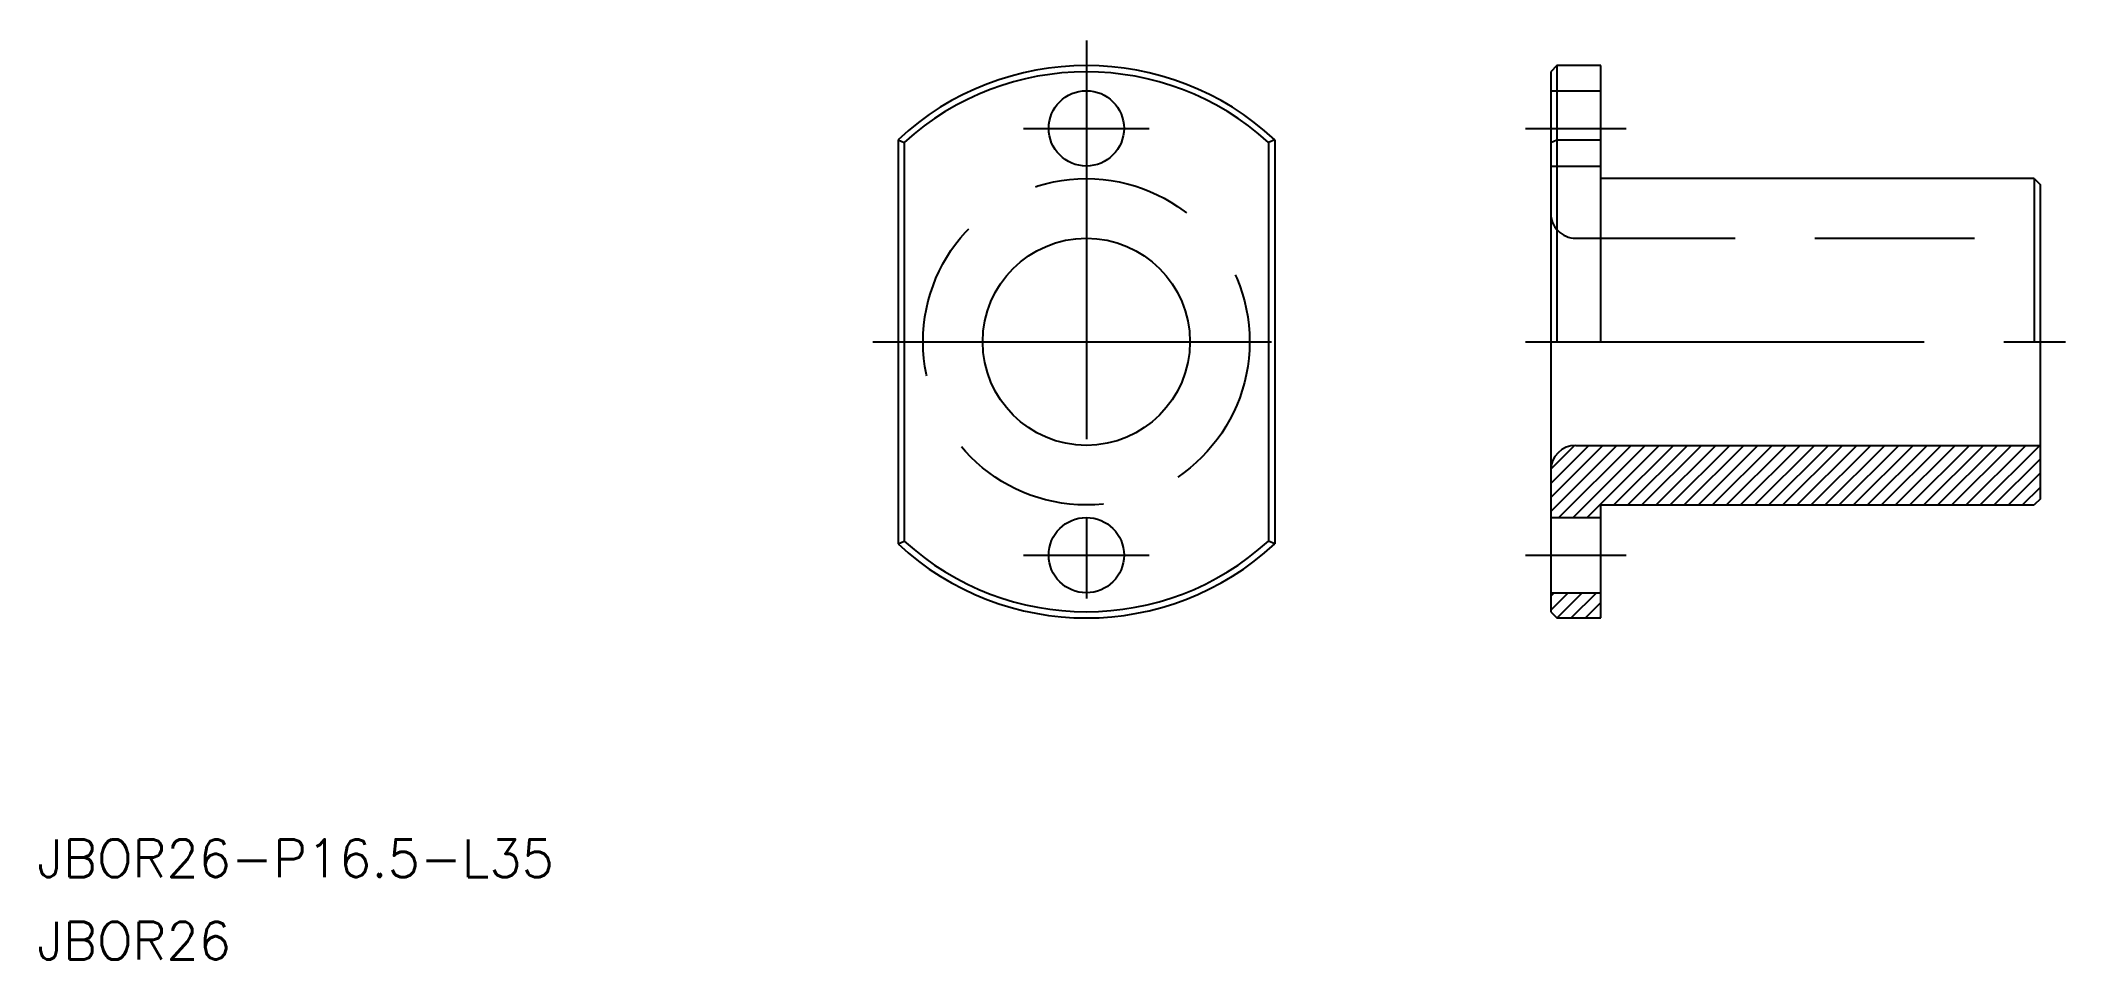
# Model space of a CAD drawing. Extents: x -83 to 78, y -49 to 24.
import ezdxf

# ---------------------------------------------------------------- set-up
doc = ezdxf.new("R2010")
doc.units = 0
doc.linetypes.add('CENTER', pattern=[50.8, 31.75, -6.35, 6.35, -6.35])
doc.linetypes.add('DASHED', pattern=[19.05, 12.7, -6.35])
doc.layers.get('0').update_dxf_attribs({"linetype": 'CONTINUOUS'})
doc.layers.add('CENTER', color=1, linetype='CENTER')
doc.styles.get("Standard").update_dxf_attribs({"font": 'txt.shx', "height": 3, "bigfont": 'bigfont.shx'})

msp = doc.modelspace()

# ---------------------------------------------------------------- linework, layer by layer
at = {"color": 7, "linetype": 'CONTINUOUS'}
for p, q in [((37.48, 22), (36.98, 21.5)), ((36.98, 21.5), (36.98, -21.5)), ((37.48, 22), (37.48, 0)), ((40.98, 22), (37.48, 22)), ((40.98, 0), (40.98, 22)), ((-15, 16.09), (-15, -16.09)), ((-15, 16.09), (-14.5, 15.87)), ((-14.5, 15.87), (-14.5, -15.87)), ((15, 16.09), (14.5, 15.87)), ((14.5, 15.87), (14.5, -15.87)), ((15, 16.09), (15, -16.09)), ((36.98, 15.87), (37.48, 16.09)), ((37.48, 16.09), (40.98, 16.09)), ((75.48, 13), (40.98, 13)), ((75.48, 13), (75.48, 0)), ((75.48, 13), (75.98, 12.5)), ((75.98, -12.5), (75.98, 12.5)), ((38.98, -8.25), (75.98, -8.25)), ((75.98, -12.5), (75.48, -13)), ((36.98, -14), (40.98, -14)), ((40.98, -13), (75.48, -13)), ((40.98, -22), (40.98, -13)), ((-15, -16.09), (-14.5, -15.87)), ((15, -16.09), (14.5, -15.87)), ((36.98, -20), (40.98, -20)), ((36.98, -21.5), (37.48, -22)), ((37.48, -22), (40.98, -22))]:
    msp.add_line(p, q, dxfattribs=at)
at = {"color": 3, "linetype": 'DASHED'}
for p, q in [((36.98, 20), (40.98, 20)), ((36.98, 14), (40.98, 14)), ((38.98, 8.25), (75.98, 8.25))]:
    msp.add_line(p, q, dxfattribs=at)
at = {"color": 3, "linetype": 'CONTINUOUS'}
for p, q in [((36.98, -10.16), (38.89, -8.25)), ((36.98, -11.29), (40.02, -8.25)), ((36.98, -12.41), (41.14, -8.25)), ((36.98, -13.53), (42.26, -8.25)), ((37.64, -14), (43.39, -8.25)), ((38.76, -14), (44.51, -8.25)), ((39.88, -14), (45.63, -8.25)), ((42, -13), (46.75, -8.25)), ((43.13, -13), (47.88, -8.25)), ((44.25, -13), (49, -8.25)), ((45.37, -13), (50.12, -8.25)), ((46.49, -13), (51.24, -8.25)), ((47.62, -13), (52.37, -8.25)), ((48.74, -13), (53.49, -8.25)), ((49.86, -13), (54.61, -8.25)), ((50.98, -13), (55.73, -8.25)), ((52.11, -13), (56.86, -8.25)), ((53.23, -13), (57.98, -8.25)), ((54.35, -13), (59.1, -8.25)), ((55.47, -13), (60.22, -8.25)), ((56.6, -13), (61.35, -8.25)), ((57.72, -13), (62.47, -8.25)), ((58.84, -13), (63.59, -8.25)), ((59.96, -13), (64.71, -8.25)), ((61.09, -13), (65.84, -8.25)), ((62.21, -13), (66.96, -8.25)), ((63.33, -13), (68.08, -8.25)), ((64.45, -13), (69.2, -8.25)), ((65.58, -13), (70.33, -8.25)), ((66.7, -13), (71.45, -8.25)), ((67.82, -13), (72.57, -8.25)), ((68.94, -13), (73.69, -8.25)), ((70.07, -13), (74.82, -8.25)), ((71.19, -13), (75.94, -8.25)), ((72.31, -13), (75.98, -9.33)), ((73.43, -13), (75.98, -10.45)), ((74.56, -13), (75.98, -11.58)), ((36.98, -20.27), (37.25, -20)), ((36.98, -21.39), (38.37, -20)), ((37.49, -22), (39.49, -20)), ((38.62, -22), (40.62, -20)), ((39.74, -22), (40.98, -20.76)), ((40.86, -22), (40.98, -21.88))]:
    msp.add_line(p, q, dxfattribs=at)
at = {"color": 7, "linetype": 'CONTINUOUS'}
for centre, radius in [((0, 17), 3), ((0, 0), 8.25), ((0, -17), 3)]:
    msp.add_circle(centre, radius, dxfattribs=at)
at = {"color": 3, "linetype": 'DASHED'}
msp.add_circle((0, 0), 13, dxfattribs=at)
at = {"color": 7, "linetype": 'CONTINUOUS'}
for centre, radius, start, end in [((0, 0), 22, 47.0141, 132.9859), ((0, 0), 21.5, 47.591, 132.409), ((38.98, -10.25), 2, 90, 180), ((0, 0), 22, 227.0141, 312.9859), ((0, 0), 21.5, 227.591, 312.409)]:
    msp.add_arc(centre, radius, start, end, dxfattribs=at)
at = {"color": 3, "linetype": 'DASHED'}
msp.add_arc((38.98, 10.25), 2, 180, 270, dxfattribs=at)
at = {"layer": 'CENTER', "color": 1, "linetype": 'CENTER'}
for p, q in [((0, 24), (0, -24)), ((-5, 17), (5, 17)), ((34.98, 17), (42.98, 17)), ((-17, 0), (17, 0)), ((34.98, 0), (77.98, 0)), ((-5, -17), (5, -17)), ((34.98, -17), (42.98, -17))]:
    msp.add_line(p, q, dxfattribs=at)

# ---------------------------------------------------------------- texts
at = {"color": 7, "linetype": 'CONTINUOUS'}
for s, p in [('JBOR26-P16.5-L35', (-83.55, -42.64)), ('JBOR26', (-83.55, -49.21))]:
    msp.add_text(s, height=3, dxfattribs=at).set_placement(p)

doc.saveas('drawing.dxf')
